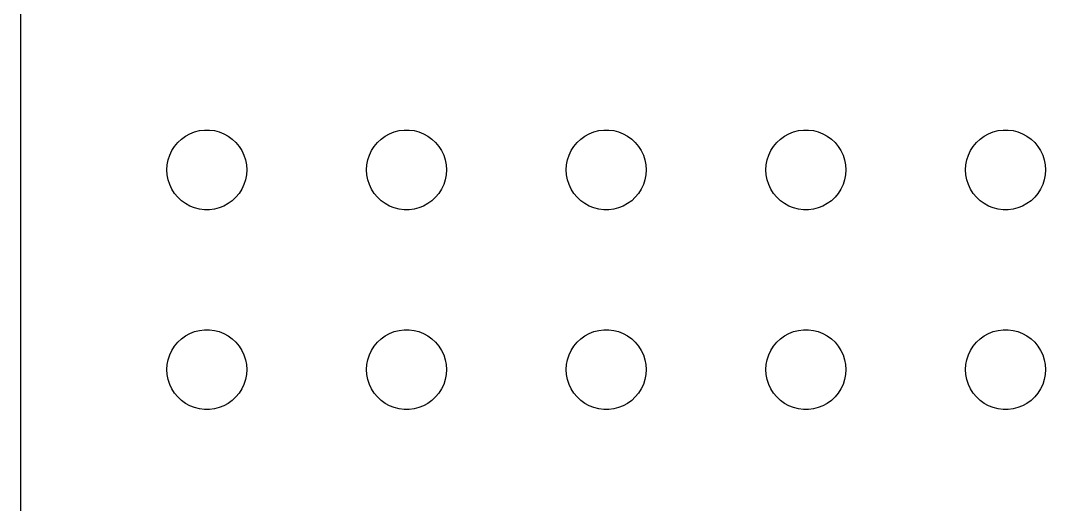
# Model space of a CAD drawing. Header units: metres. Extents: x -82 to 82, y -82 to 82.
# Drawn here: x -82 to -43.5, y -42.56 to -24.39 of the extents above; entities that cross this region are included whole.
import ezdxf

# ---------------------------------------------------------------- set-up
doc = ezdxf.new("R2010")
doc.units = ezdxf.units.M

msp = doc.modelspace()

# ---------------------------------------------------------------- linework, layer by layer
for p, q in [((-82, 77), (-82, -77)), ((-76.0934, -28.9732), (-75.9561, -28.8442)), ((-75.9561, -28.8442), (-75.8037, -28.7335)), ((-75.8037, -28.7335), (-75.6387, -28.6427)), ((-75.6387, -28.6427), (-75.4635, -28.5734)), ((-75.4635, -28.5734), (-75.2811, -28.5266)), ((-75.2811, -28.5266), (-75.0942, -28.503)), ((-75.0942, -28.503), (-74.9058, -28.503)), ((-74.9058, -28.503), (-74.7189, -28.5266)), ((-74.7189, -28.5266), (-74.5365, -28.5734)), ((-74.5365, -28.5734), (-74.3613, -28.6427)), ((-74.3613, -28.6427), (-74.1963, -28.7335)), ((-74.1963, -28.7335), (-74.0439, -28.8442)), ((-74.0439, -28.8442), (-73.9065, -28.9732)), ((-68.5934, -28.9732), (-68.4561, -28.8442)), ((-68.4561, -28.8442), (-68.3037, -28.7335)), ((-68.3037, -28.7335), (-68.1387, -28.6427)), ((-68.1387, -28.6427), (-67.9635, -28.5734)), ((-67.9635, -28.5734), (-67.7811, -28.5266)), ((-67.7811, -28.5266), (-67.5942, -28.503)), ((-67.5942, -28.503), (-67.4058, -28.503)), ((-67.4058, -28.503), (-67.2189, -28.5266)), ((-67.2189, -28.5266), (-67.0365, -28.5734)), ((-67.0365, -28.5734), (-66.8613, -28.6427)), ((-66.8613, -28.6427), (-66.6963, -28.7335)), ((-66.6963, -28.7335), (-66.5439, -28.8442)), ((-66.5439, -28.8442), (-66.4065, -28.9732)), ((-61.0934, -28.9732), (-60.9561, -28.8442)), ((-60.9561, -28.8442), (-60.8037, -28.7335)), ((-60.8037, -28.7335), (-60.6387, -28.6427)), ((-60.6387, -28.6427), (-60.4635, -28.5734)), ((-60.4635, -28.5734), (-60.2811, -28.5266)), ((-60.2811, -28.5266), (-60.0942, -28.503)), ((-60.0942, -28.503), (-59.9058, -28.503)), ((-59.9058, -28.503), (-59.7189, -28.5266)), ((-59.7189, -28.5266), (-59.5365, -28.5734)), ((-59.5365, -28.5734), (-59.3613, -28.6427)), ((-59.3613, -28.6427), (-59.1963, -28.7335)), ((-59.1963, -28.7335), (-59.0439, -28.8442)), ((-59.0439, -28.8442), (-58.9065, -28.9732)), ((-53.5934, -28.9732), (-53.4561, -28.8442)), ((-53.4561, -28.8442), (-53.3037, -28.7335)), ((-53.3037, -28.7335), (-53.1387, -28.6427)), ((-53.1387, -28.6427), (-52.9635, -28.5734)), ((-52.9635, -28.5734), (-52.7811, -28.5266)), ((-52.7811, -28.5266), (-52.5942, -28.503)), ((-52.5942, -28.503), (-52.4058, -28.503)), ((-52.4058, -28.503), (-52.2189, -28.5266)), ((-52.2189, -28.5266), (-52.0365, -28.5734)), ((-52.0365, -28.5734), (-51.8613, -28.6427)), ((-51.8613, -28.6427), (-51.6963, -28.7335)), ((-51.6963, -28.7335), (-51.5439, -28.8442)), ((-51.5439, -28.8442), (-51.4065, -28.9732)), ((-46.0934, -28.9732), (-45.9561, -28.8442)), ((-45.9561, -28.8442), (-45.8037, -28.7335)), ((-45.8037, -28.7335), (-45.6387, -28.6427)), ((-45.6387, -28.6427), (-45.4635, -28.5734)), ((-45.4635, -28.5734), (-45.2811, -28.5266)), ((-45.2811, -28.5266), (-45.0942, -28.503)), ((-45.0942, -28.503), (-44.9058, -28.503)), ((-44.9058, -28.503), (-44.7189, -28.5266)), ((-44.7189, -28.5266), (-44.5365, -28.5734)), ((-44.5365, -28.5734), (-44.3613, -28.6427)), ((-44.3613, -28.6427), (-44.1963, -28.7335)), ((-44.1963, -28.7335), (-44.0439, -28.8442)), ((-44.0439, -28.8442), (-43.9065, -28.9732)), ((-76.3145, -29.2774), (-76.2135, -29.1183)), ((-76.2135, -29.1183), (-76.0934, -28.9732)), ((-73.9065, -28.9732), (-73.7865, -29.1183)), ((-73.7865, -29.1183), (-73.6855, -29.2774)), ((-68.8145, -29.2774), (-68.7135, -29.1183)), ((-68.7135, -29.1183), (-68.5934, -28.9732)), ((-66.4065, -28.9732), (-66.2865, -29.1183)), ((-66.2865, -29.1183), (-66.1855, -29.2774)), ((-61.3145, -29.2774), (-61.2135, -29.1183)), ((-61.2135, -29.1183), (-61.0934, -28.9732)), ((-58.9065, -28.9732), (-58.7865, -29.1183)), ((-58.7865, -29.1183), (-58.6855, -29.2774)), ((-53.8145, -29.2774), (-53.7135, -29.1183)), ((-53.7135, -29.1183), (-53.5934, -28.9732)), ((-51.4065, -28.9732), (-51.2865, -29.1183)), ((-51.2865, -29.1183), (-51.1855, -29.2774)), ((-46.3145, -29.2774), (-46.2135, -29.1183)), ((-46.2135, -29.1183), (-46.0934, -28.9732)), ((-43.9065, -28.9732), (-43.7865, -29.1183)), ((-43.7865, -29.1183), (-43.6855, -29.2774)), ((-76.4882, -29.812), (-76.4529, -29.627)), ((-76.4529, -29.627), (-76.3947, -29.4478)), ((-76.3947, -29.4478), (-76.3145, -29.2774)), ((-73.6855, -29.2774), (-73.6053, -29.4478)), ((-73.6053, -29.4478), (-73.5471, -29.627)), ((-73.5471, -29.627), (-73.5118, -29.812)), ((-68.9882, -29.812), (-68.9529, -29.627)), ((-68.9529, -29.627), (-68.8947, -29.4478)), ((-68.8947, -29.4478), (-68.8145, -29.2774)), ((-66.1855, -29.2774), (-66.1053, -29.4478)), ((-66.1053, -29.4478), (-66.0471, -29.627)), ((-66.0471, -29.627), (-66.0118, -29.812)), ((-61.4882, -29.812), (-61.4529, -29.627)), ((-61.4529, -29.627), (-61.3947, -29.4478)), ((-61.3947, -29.4478), (-61.3145, -29.2774)), ((-58.6855, -29.2774), (-58.6053, -29.4478)), ((-58.6053, -29.4478), (-58.5471, -29.627)), ((-58.5471, -29.627), (-58.5118, -29.812)), ((-53.9882, -29.812), (-53.9529, -29.627)), ((-53.9529, -29.627), (-53.8947, -29.4478)), ((-53.8947, -29.4478), (-53.8145, -29.2774)), ((-51.1855, -29.2774), (-51.1053, -29.4478)), ((-51.1053, -29.4478), (-51.0471, -29.627)), ((-51.0471, -29.627), (-51.0118, -29.812)), ((-46.4882, -29.812), (-46.4529, -29.627)), ((-46.4529, -29.627), (-46.3947, -29.4478)), ((-46.3947, -29.4478), (-46.3145, -29.2774)), ((-43.6855, -29.2774), (-43.6053, -29.4478)), ((-43.6053, -29.4478), (-43.5471, -29.627)), ((-43.5471, -29.627), (-43.5118, -29.812)), ((-76.5, -30), (-76.4882, -29.812)), ((-76.4882, -30.188), (-76.5, -30)), ((-73.5118, -29.812), (-73.5, -30)), ((-73.5, -30), (-73.5118, -30.188)), ((-69, -30), (-68.9882, -29.812)), ((-68.9882, -30.188), (-69, -30)), ((-66.0118, -29.812), (-66, -30)), ((-66, -30), (-66.0118, -30.188)), ((-61.5, -30), (-61.4882, -29.812)), ((-61.4882, -30.188), (-61.5, -30)), ((-58.5118, -29.812), (-58.5, -30)), ((-58.5, -30), (-58.5118, -30.188)), ((-54, -30), (-53.9882, -29.812)), ((-53.9882, -30.188), (-54, -30)), ((-51.0118, -29.812), (-51, -30)), ((-51, -30), (-51.0118, -30.188)), ((-46.5, -30), (-46.4882, -29.812)), ((-46.4882, -30.188), (-46.5, -30)), ((-43.5118, -29.812), (-43.5, -30)), ((-43.5, -30), (-43.5118, -30.188)), ((-76.4529, -30.373), (-76.4882, -30.188)), ((-76.3947, -30.5522), (-76.4529, -30.373)), ((-73.5471, -30.373), (-73.6053, -30.5522)), ((-73.5118, -30.188), (-73.5471, -30.373)), ((-68.9529, -30.373), (-68.9882, -30.188)), ((-68.8947, -30.5522), (-68.9529, -30.373)), ((-66.0471, -30.373), (-66.1053, -30.5522)), ((-66.0118, -30.188), (-66.0471, -30.373)), ((-61.4529, -30.373), (-61.4882, -30.188)), ((-61.3947, -30.5522), (-61.4529, -30.373)), ((-58.5471, -30.373), (-58.6053, -30.5522)), ((-58.5118, -30.188), (-58.5471, -30.373)), ((-53.9529, -30.373), (-53.9882, -30.188)), ((-53.8947, -30.5522), (-53.9529, -30.373)), ((-51.0471, -30.373), (-51.1053, -30.5522)), ((-51.0118, -30.188), (-51.0471, -30.373)), ((-46.4529, -30.373), (-46.4882, -30.188)), ((-46.3947, -30.5522), (-46.4529, -30.373)), ((-43.5471, -30.373), (-43.6053, -30.5522)), ((-43.5118, -30.188), (-43.5471, -30.373)), ((-76.3145, -30.7226), (-76.3947, -30.5522)), ((-76.2135, -30.8817), (-76.3145, -30.7226)), ((-73.6855, -30.7226), (-73.7865, -30.8817)), ((-73.6053, -30.5522), (-73.6855, -30.7226)), ((-68.8145, -30.7226), (-68.8947, -30.5522)), ((-68.7135, -30.8817), (-68.8145, -30.7226)), ((-66.1855, -30.7226), (-66.2865, -30.8817)), ((-66.1053, -30.5522), (-66.1855, -30.7226)), ((-61.3145, -30.7226), (-61.3947, -30.5522)), ((-61.2135, -30.8817), (-61.3145, -30.7226)), ((-58.6855, -30.7226), (-58.7865, -30.8817)), ((-58.6053, -30.5522), (-58.6855, -30.7226)), ((-53.8145, -30.7226), (-53.8947, -30.5522)), ((-53.7135, -30.8817), (-53.8145, -30.7226)), ((-51.1855, -30.7226), (-51.2865, -30.8817)), ((-51.1053, -30.5522), (-51.1855, -30.7226)), ((-46.3145, -30.7226), (-46.3947, -30.5522)), ((-46.2135, -30.8817), (-46.3145, -30.7226)), ((-43.6855, -30.7226), (-43.7865, -30.8817)), ((-43.6053, -30.5522), (-43.6855, -30.7226)), ((-76.0934, -31.0268), (-76.2135, -30.8817)), ((-75.9561, -31.1558), (-76.0934, -31.0268)), ((-75.8037, -31.2665), (-75.9561, -31.1558)), ((-74.0439, -31.1558), (-74.1963, -31.2665)), ((-73.9065, -31.0268), (-74.0439, -31.1558)), ((-73.7865, -30.8817), (-73.9065, -31.0268)), ((-68.5934, -31.0268), (-68.7135, -30.8817)), ((-68.4561, -31.1558), (-68.5934, -31.0268)), ((-68.3037, -31.2665), (-68.4561, -31.1558)), ((-66.5439, -31.1558), (-66.6963, -31.2665)), ((-66.4065, -31.0268), (-66.5439, -31.1558)), ((-66.2865, -30.8817), (-66.4065, -31.0268)), ((-61.0934, -31.0268), (-61.2135, -30.8817)), ((-60.9561, -31.1558), (-61.0934, -31.0268)), ((-60.8037, -31.2665), (-60.9561, -31.1558)), ((-59.0439, -31.1558), (-59.1963, -31.2665)), ((-58.9065, -31.0268), (-59.0439, -31.1558)), ((-58.7865, -30.8817), (-58.9065, -31.0268)), ((-53.5934, -31.0268), (-53.7135, -30.8817)), ((-53.4561, -31.1558), (-53.5934, -31.0268)), ((-53.3037, -31.2665), (-53.4561, -31.1558)), ((-51.5439, -31.1558), (-51.6963, -31.2665)), ((-51.4065, -31.0268), (-51.5439, -31.1558)), ((-51.2865, -30.8817), (-51.4065, -31.0268)), ((-46.0934, -31.0268), (-46.2135, -30.8817)), ((-45.9561, -31.1558), (-46.0934, -31.0268)), ((-45.8037, -31.2665), (-45.9561, -31.1558)), ((-44.0439, -31.1558), (-44.1963, -31.2665)), ((-43.9065, -31.0268), (-44.0439, -31.1558)), ((-43.7865, -30.8817), (-43.9065, -31.0268)), ((-75.6387, -31.3572), (-75.8037, -31.2665)), ((-75.4635, -31.4266), (-75.6387, -31.3572)), ((-75.2811, -31.4734), (-75.4635, -31.4266)), ((-75.0942, -31.497), (-75.2811, -31.4734)), ((-74.9058, -31.497), (-75.0942, -31.497)), ((-74.7189, -31.4734), (-74.9058, -31.497)), ((-74.5365, -31.4266), (-74.7189, -31.4734)), ((-74.3613, -31.3572), (-74.5365, -31.4266)), ((-74.1963, -31.2665), (-74.3613, -31.3572)), ((-68.1387, -31.3572), (-68.3037, -31.2665)), ((-67.9635, -31.4266), (-68.1387, -31.3572)), ((-67.7811, -31.4734), (-67.9635, -31.4266)), ((-67.5942, -31.497), (-67.7811, -31.4734)), ((-67.4058, -31.497), (-67.5942, -31.497)), ((-67.2189, -31.4734), (-67.4058, -31.497)), ((-67.0365, -31.4266), (-67.2189, -31.4734)), ((-66.8613, -31.3572), (-67.0365, -31.4266)), ((-66.6963, -31.2665), (-66.8613, -31.3572)), ((-60.6387, -31.3572), (-60.8037, -31.2665)), ((-60.4635, -31.4266), (-60.6387, -31.3572)), ((-60.2811, -31.4734), (-60.4635, -31.4266)), ((-60.0942, -31.497), (-60.2811, -31.4734)), ((-59.9058, -31.497), (-60.0942, -31.497)), ((-59.7189, -31.4734), (-59.9058, -31.497)), ((-59.5365, -31.4266), (-59.7189, -31.4734)), ((-59.3613, -31.3572), (-59.5365, -31.4266)), ((-59.1963, -31.2665), (-59.3613, -31.3572)), ((-53.1387, -31.3572), (-53.3037, -31.2665)), ((-52.9635, -31.4266), (-53.1387, -31.3572)), ((-52.7811, -31.4734), (-52.9635, -31.4266)), ((-52.5942, -31.497), (-52.7811, -31.4734)), ((-52.4058, -31.497), (-52.5942, -31.497)), ((-52.2189, -31.4734), (-52.4058, -31.497)), ((-52.0365, -31.4266), (-52.2189, -31.4734)), ((-51.8613, -31.3572), (-52.0365, -31.4266)), ((-51.6963, -31.2665), (-51.8613, -31.3572)), ((-45.6387, -31.3572), (-45.8037, -31.2665)), ((-45.4635, -31.4266), (-45.6387, -31.3572)), ((-45.2811, -31.4734), (-45.4635, -31.4266)), ((-45.0942, -31.497), (-45.2811, -31.4734)), ((-44.9058, -31.497), (-45.0942, -31.497)), ((-44.7189, -31.4734), (-44.9058, -31.497)), ((-44.5365, -31.4266), (-44.7189, -31.4734)), ((-44.3613, -31.3572), (-44.5365, -31.4266)), ((-44.1963, -31.2665), (-44.3613, -31.3572)), ((-75.8037, -36.2335), (-75.6387, -36.1428)), ((-75.6387, -36.1428), (-75.4635, -36.0734)), ((-75.4635, -36.0734), (-75.2811, -36.0266)), ((-75.2811, -36.0266), (-75.0942, -36.003)), ((-75.0942, -36.003), (-74.9058, -36.003)), ((-74.9058, -36.003), (-74.7189, -36.0266)), ((-74.7189, -36.0266), (-74.5365, -36.0734)), ((-74.5365, -36.0734), (-74.3613, -36.1428)), ((-74.3613, -36.1428), (-74.1963, -36.2335)), ((-68.3037, -36.2335), (-68.1387, -36.1428)), ((-68.1387, -36.1428), (-67.9635, -36.0734)), ((-67.9635, -36.0734), (-67.7811, -36.0266)), ((-67.7811, -36.0266), (-67.5942, -36.003)), ((-67.5942, -36.003), (-67.4058, -36.003)), ((-67.4058, -36.003), (-67.2189, -36.0266)), ((-67.2189, -36.0266), (-67.0365, -36.0734)), ((-67.0365, -36.0734), (-66.8613, -36.1428)), ((-66.8613, -36.1428), (-66.6963, -36.2335)), ((-60.8037, -36.2335), (-60.6387, -36.1428)), ((-60.6387, -36.1428), (-60.4635, -36.0734)), ((-60.4635, -36.0734), (-60.2811, -36.0266)), ((-60.2811, -36.0266), (-60.0942, -36.003)), ((-60.0942, -36.003), (-59.9058, -36.003)), ((-59.9058, -36.003), (-59.7189, -36.0266)), ((-59.7189, -36.0266), (-59.5365, -36.0734)), ((-59.5365, -36.0734), (-59.3613, -36.1428)), ((-59.3613, -36.1428), (-59.1963, -36.2335)), ((-53.3037, -36.2335), (-53.1387, -36.1428)), ((-53.1387, -36.1428), (-52.9635, -36.0734)), ((-52.9635, -36.0734), (-52.7811, -36.0266)), ((-52.7811, -36.0266), (-52.5942, -36.003)), ((-52.5942, -36.003), (-52.4058, -36.003)), ((-52.4058, -36.003), (-52.2189, -36.0266)), ((-52.2189, -36.0266), (-52.0365, -36.0734)), ((-52.0365, -36.0734), (-51.8613, -36.1428)), ((-51.8613, -36.1428), (-51.6963, -36.2335)), ((-45.8037, -36.2335), (-45.6387, -36.1428)), ((-45.6387, -36.1428), (-45.4635, -36.0734)), ((-45.4635, -36.0734), (-45.2811, -36.0266)), ((-45.2811, -36.0266), (-45.0942, -36.003)), ((-45.0942, -36.003), (-44.9058, -36.003)), ((-44.9058, -36.003), (-44.7189, -36.0266)), ((-44.7189, -36.0266), (-44.5365, -36.0734)), ((-44.5365, -36.0734), (-44.3613, -36.1428)), ((-44.3613, -36.1428), (-44.1963, -36.2335)), ((-76.2135, -36.6183), (-76.0934, -36.4732)), ((-76.0934, -36.4732), (-75.9561, -36.3442)), ((-75.9561, -36.3442), (-75.8037, -36.2335)), ((-74.1963, -36.2335), (-74.0439, -36.3442)), ((-74.0439, -36.3442), (-73.9065, -36.4732)), ((-73.9065, -36.4732), (-73.7865, -36.6183)), ((-68.7135, -36.6183), (-68.5934, -36.4732)), ((-68.5934, -36.4732), (-68.4561, -36.3442)), ((-68.4561, -36.3442), (-68.3037, -36.2335)), ((-66.6963, -36.2335), (-66.5439, -36.3442)), ((-66.5439, -36.3442), (-66.4065, -36.4732)), ((-66.4065, -36.4732), (-66.2865, -36.6183)), ((-61.2135, -36.6183), (-61.0934, -36.4732)), ((-61.0934, -36.4732), (-60.9561, -36.3442)), ((-60.9561, -36.3442), (-60.8037, -36.2335)), ((-59.1963, -36.2335), (-59.0439, -36.3442)), ((-59.0439, -36.3442), (-58.9065, -36.4732)), ((-58.9065, -36.4732), (-58.7865, -36.6183)), ((-53.7135, -36.6183), (-53.5934, -36.4732)), ((-53.5934, -36.4732), (-53.4561, -36.3442)), ((-53.4561, -36.3442), (-53.3037, -36.2335)), ((-51.6963, -36.2335), (-51.5439, -36.3442)), ((-51.5439, -36.3442), (-51.4065, -36.4732)), ((-51.4065, -36.4732), (-51.2865, -36.6183)), ((-46.2135, -36.6183), (-46.0934, -36.4732)), ((-46.0934, -36.4732), (-45.9561, -36.3442)), ((-45.9561, -36.3442), (-45.8037, -36.2335)), ((-44.1963, -36.2335), (-44.0439, -36.3442)), ((-44.0439, -36.3442), (-43.9065, -36.4732)), ((-43.9065, -36.4732), (-43.7865, -36.6183)), ((-76.4529, -37.127), (-76.3947, -36.9478)), ((-76.3947, -36.9478), (-76.3145, -36.7774)), ((-76.3145, -36.7774), (-76.2135, -36.6183)), ((-73.7865, -36.6183), (-73.6855, -36.7774)), ((-73.6855, -36.7774), (-73.6053, -36.9478)), ((-73.6053, -36.9478), (-73.5471, -37.127)), ((-68.9529, -37.127), (-68.8947, -36.9478)), ((-68.8947, -36.9478), (-68.8145, -36.7774)), ((-68.8145, -36.7774), (-68.7135, -36.6183)), ((-66.2865, -36.6183), (-66.1855, -36.7774)), ((-66.1855, -36.7774), (-66.1053, -36.9478)), ((-66.1053, -36.9478), (-66.0471, -37.127)), ((-61.4529, -37.127), (-61.3947, -36.9478)), ((-61.3947, -36.9478), (-61.3145, -36.7774)), ((-61.3145, -36.7774), (-61.2135, -36.6183)), ((-58.7865, -36.6183), (-58.6855, -36.7774)), ((-58.6855, -36.7774), (-58.6053, -36.9478)), ((-58.6053, -36.9478), (-58.5471, -37.127)), ((-53.9529, -37.127), (-53.8947, -36.9478)), ((-53.8947, -36.9478), (-53.8145, -36.7774)), ((-53.8145, -36.7774), (-53.7135, -36.6183)), ((-51.2865, -36.6183), (-51.1855, -36.7774)), ((-51.1855, -36.7774), (-51.1053, -36.9478)), ((-51.1053, -36.9478), (-51.0471, -37.127)), ((-46.4529, -37.127), (-46.3947, -36.9478)), ((-46.3947, -36.9478), (-46.3145, -36.7774)), ((-46.3145, -36.7774), (-46.2135, -36.6183)), ((-43.7865, -36.6183), (-43.6855, -36.7774)), ((-43.6855, -36.7774), (-43.6053, -36.9478)), ((-43.6053, -36.9478), (-43.5471, -37.127)), ((-76.5, -37.5), (-76.4882, -37.312)), ((-76.4882, -37.312), (-76.4529, -37.127)), ((-73.5471, -37.127), (-73.5118, -37.312)), ((-73.5118, -37.312), (-73.5, -37.5)), ((-69, -37.5), (-68.9882, -37.312)), ((-68.9882, -37.312), (-68.9529, -37.127)), ((-66.0471, -37.127), (-66.0118, -37.312)), ((-66.0118, -37.312), (-66, -37.5)), ((-61.5, -37.5), (-61.4882, -37.312)), ((-61.4882, -37.312), (-61.4529, -37.127)), ((-58.5471, -37.127), (-58.5118, -37.312)), ((-58.5118, -37.312), (-58.5, -37.5)), ((-54, -37.5), (-53.9882, -37.312)), ((-53.9882, -37.312), (-53.9529, -37.127)), ((-51.0471, -37.127), (-51.0118, -37.312)), ((-51.0118, -37.312), (-51, -37.5)), ((-46.5, -37.5), (-46.4882, -37.312)), ((-46.4882, -37.312), (-46.4529, -37.127)), ((-43.5471, -37.127), (-43.5118, -37.312)), ((-43.5118, -37.312), (-43.5, -37.5)), ((-76.4882, -37.688), (-76.5, -37.5)), ((-76.4529, -37.873), (-76.4882, -37.688)), ((-73.5118, -37.688), (-73.5471, -37.873)), ((-73.5, -37.5), (-73.5118, -37.688)), ((-68.9882, -37.688), (-69, -37.5)), ((-68.9529, -37.873), (-68.9882, -37.688)), ((-66.0118, -37.688), (-66.0471, -37.873)), ((-66, -37.5), (-66.0118, -37.688)), ((-61.4882, -37.688), (-61.5, -37.5)), ((-61.4529, -37.873), (-61.4882, -37.688)), ((-58.5118, -37.688), (-58.5471, -37.873)), ((-58.5, -37.5), (-58.5118, -37.688)), ((-53.9882, -37.688), (-54, -37.5)), ((-53.9529, -37.873), (-53.9882, -37.688)), ((-51.0118, -37.688), (-51.0471, -37.873)), ((-51, -37.5), (-51.0118, -37.688)), ((-46.4882, -37.688), (-46.5, -37.5)), ((-46.4529, -37.873), (-46.4882, -37.688)), ((-43.5118, -37.688), (-43.5471, -37.873)), ((-43.5, -37.5), (-43.5118, -37.688)), ((-76.3947, -38.0522), (-76.4529, -37.873)), ((-76.3145, -38.2226), (-76.3947, -38.0522)), ((-73.6053, -38.0522), (-73.6855, -38.2226)), ((-73.5471, -37.873), (-73.6053, -38.0522)), ((-68.8947, -38.0522), (-68.9529, -37.873)), ((-68.8145, -38.2226), (-68.8947, -38.0522)), ((-66.1053, -38.0522), (-66.1855, -38.2226)), ((-66.0471, -37.873), (-66.1053, -38.0522)), ((-61.3947, -38.0522), (-61.4529, -37.873)), ((-61.3145, -38.2226), (-61.3947, -38.0522)), ((-58.6053, -38.0522), (-58.6855, -38.2226)), ((-58.5471, -37.873), (-58.6053, -38.0522)), ((-53.8947, -38.0522), (-53.9529, -37.873)), ((-53.8145, -38.2226), (-53.8947, -38.0522)), ((-51.1053, -38.0522), (-51.1855, -38.2226)), ((-51.0471, -37.873), (-51.1053, -38.0522)), ((-46.3947, -38.0522), (-46.4529, -37.873)), ((-46.3145, -38.2226), (-46.3947, -38.0522)), ((-43.6053, -38.0522), (-43.6855, -38.2226)), ((-43.5471, -37.873), (-43.6053, -38.0522)), ((-76.2135, -38.3817), (-76.3145, -38.2226)), ((-76.0934, -38.5268), (-76.2135, -38.3817)), ((-73.7865, -38.3817), (-73.9065, -38.5268)), ((-73.6855, -38.2226), (-73.7865, -38.3817)), ((-68.7135, -38.3817), (-68.8145, -38.2226)), ((-68.5934, -38.5268), (-68.7135, -38.3817)), ((-66.2865, -38.3817), (-66.4065, -38.5268)), ((-66.1855, -38.2226), (-66.2865, -38.3817)), ((-61.2135, -38.3817), (-61.3145, -38.2226)), ((-61.0934, -38.5268), (-61.2135, -38.3817)), ((-58.7865, -38.3817), (-58.9065, -38.5268)), ((-58.6855, -38.2226), (-58.7865, -38.3817)), ((-53.7135, -38.3817), (-53.8145, -38.2226)), ((-53.5934, -38.5268), (-53.7135, -38.3817)), ((-51.2865, -38.3817), (-51.4065, -38.5268)), ((-51.1855, -38.2226), (-51.2865, -38.3817)), ((-46.2135, -38.3817), (-46.3145, -38.2226)), ((-46.0934, -38.5268), (-46.2135, -38.3817)), ((-43.7865, -38.3817), (-43.9065, -38.5268)), ((-43.6855, -38.2226), (-43.7865, -38.3817)), ((-75.9561, -38.6558), (-76.0934, -38.5268)), ((-75.8037, -38.7665), (-75.9561, -38.6558)), ((-75.6387, -38.8572), (-75.8037, -38.7665)), ((-75.4635, -38.9266), (-75.6387, -38.8572)), ((-74.3613, -38.8572), (-74.5365, -38.9266)), ((-74.1963, -38.7665), (-74.3613, -38.8572)), ((-74.0439, -38.6558), (-74.1963, -38.7665)), ((-73.9065, -38.5268), (-74.0439, -38.6558)), ((-68.4561, -38.6558), (-68.5934, -38.5268)), ((-68.3037, -38.7665), (-68.4561, -38.6558)), ((-68.1387, -38.8572), (-68.3037, -38.7665)), ((-67.9635, -38.9266), (-68.1387, -38.8572)), ((-66.8613, -38.8572), (-67.0365, -38.9266)), ((-66.6963, -38.7665), (-66.8613, -38.8572)), ((-66.5439, -38.6558), (-66.6963, -38.7665)), ((-66.4065, -38.5268), (-66.5439, -38.6558)), ((-60.9561, -38.6558), (-61.0934, -38.5268)), ((-60.8037, -38.7665), (-60.9561, -38.6558)), ((-60.6387, -38.8572), (-60.8037, -38.7665)), ((-60.4635, -38.9266), (-60.6387, -38.8572)), ((-59.3613, -38.8572), (-59.5365, -38.9266)), ((-59.1963, -38.7665), (-59.3613, -38.8572)), ((-59.0439, -38.6558), (-59.1963, -38.7665)), ((-58.9065, -38.5268), (-59.0439, -38.6558)), ((-53.4561, -38.6558), (-53.5934, -38.5268)), ((-53.3037, -38.7665), (-53.4561, -38.6558)), ((-53.1387, -38.8572), (-53.3037, -38.7665)), ((-52.9635, -38.9266), (-53.1387, -38.8572)), ((-51.8613, -38.8572), (-52.0365, -38.9266)), ((-51.6963, -38.7665), (-51.8613, -38.8572)), ((-51.5439, -38.6558), (-51.6963, -38.7665)), ((-51.4065, -38.5268), (-51.5439, -38.6558)), ((-45.9561, -38.6558), (-46.0934, -38.5268)), ((-45.8037, -38.7665), (-45.9561, -38.6558)), ((-45.6387, -38.8572), (-45.8037, -38.7665)), ((-45.4635, -38.9266), (-45.6387, -38.8572)), ((-44.3613, -38.8572), (-44.5365, -38.9266)), ((-44.1963, -38.7665), (-44.3613, -38.8572)), ((-44.0439, -38.6558), (-44.1963, -38.7665)), ((-43.9065, -38.5268), (-44.0439, -38.6558)), ((-75.2811, -38.9734), (-75.4635, -38.9266)), ((-75.0942, -38.997), (-75.2811, -38.9734)), ((-74.9058, -38.997), (-75.0942, -38.997)), ((-74.7189, -38.9734), (-74.9058, -38.997)), ((-74.5365, -38.9266), (-74.7189, -38.9734)), ((-67.7811, -38.9734), (-67.9635, -38.9266)), ((-67.5942, -38.997), (-67.7811, -38.9734)), ((-67.4058, -38.997), (-67.5942, -38.997)), ((-67.2189, -38.9734), (-67.4058, -38.997)), ((-67.0365, -38.9266), (-67.2189, -38.9734)), ((-60.2811, -38.9734), (-60.4635, -38.9266)), ((-60.0942, -38.997), (-60.2811, -38.9734)), ((-59.9058, -38.997), (-60.0942, -38.997)), ((-59.7189, -38.9734), (-59.9058, -38.997)), ((-59.5365, -38.9266), (-59.7189, -38.9734)), ((-52.7811, -38.9734), (-52.9635, -38.9266)), ((-52.5942, -38.997), (-52.7811, -38.9734)), ((-52.4058, -38.997), (-52.5942, -38.997)), ((-52.2189, -38.9734), (-52.4058, -38.997)), ((-52.0365, -38.9266), (-52.2189, -38.9734)), ((-45.2811, -38.9734), (-45.4635, -38.9266)), ((-45.0942, -38.997), (-45.2811, -38.9734)), ((-44.9058, -38.997), (-45.0942, -38.997)), ((-44.7189, -38.9734), (-44.9058, -38.997)), ((-44.5365, -38.9266), (-44.7189, -38.9734))]:
    msp.add_line(p, q)

doc.saveas('drawing.dxf')
